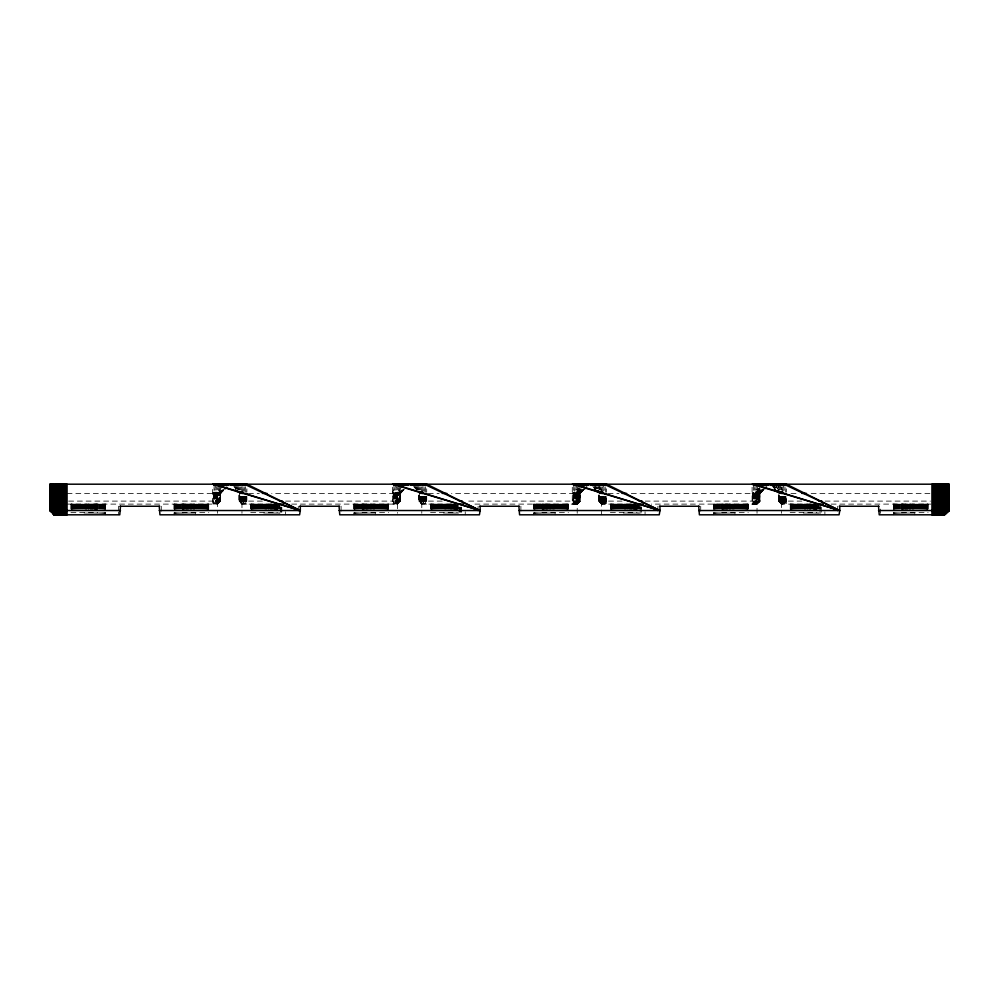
<?xml version="1.0" encoding="UTF-8"?>
<svg xmlns="http://www.w3.org/2000/svg" width="999" height="999" viewBox="0 0 999 999"><rect width="100%" height="100%" fill="white"/><g stroke="black" fill="none" stroke-linecap="round" stroke-linejoin="round"><path stroke-width="0.75" stroke-dasharray="5 3.75" d="M578.733 487.649L577.097 491.096L577.21 503.109L573.438 503.109L574.15 502.609L573.476 504.108L574.05 492.245L575.399 485.339M760.339 486.501L756.817 493.394L757.03 503.109L753.758 504.108L754.769 501.111L754.732 492.245L754.033 493.394L754.257 501.61M215.659 503.608L217.357 501.61L217.682 492.245L216.721 493.394L216.771 501.61L215.172 504.108L216.721 501.111M395.479 503.608L397.177 501.61L397.502 492.245L396.541 493.394L396.591 501.61L394.992 504.108L396.541 501.111M759.09 501.111L759.09 493.394L762.137 489.947L758.466 493.394L758.466 501.111L755.756 504.108L755.669 502.609L754.632 504.108L756.817 501.111M243.506 496.478L243.506 501.111L244.792 504.108L242.819 501.111L242.819 496.478M423.326 496.478L423.326 501.111L424.612 504.108L422.639 501.111L422.639 496.478M603.146 496.478L603.146 501.111L604.432 504.108L602.459 501.111L602.459 496.478M782.966 496.478L782.966 501.111L784.252 504.108L782.279 501.111L782.279 496.478M578.159 501.111L575.936 504.108L578.021 501.61L578.159 493.394L580.232 488.798L576.685 493.394L576.685 501.111M754.769 501.111L755.394 503.109L757.841 501.61L757.979 493.394L759.065 488.798L759.315 489.947L757.13 493.394L757.13 501.111M781.967 502.11L782.704 504.108L780.481 501.111L780.481 496.478M216.146 501.61L216.121 492.245L215.309 493.394L215.484 501.61L214.298 504.108L215.309 501.111M395.966 501.61L395.941 492.245L395.129 493.394L395.304 501.61L394.118 504.108L395.129 501.111M575.674 501.111L574.388 504.108L575.786 501.61L575.761 492.245L574.949 493.394L575.549 502.11M755.494 501.111L754.208 504.108L755.606 501.61L755.581 492.245L754.769 493.394M778.321 489.947L776.223 485.339M214.211 485.339L213.424 501.111M394.031 485.339L393.244 501.111M573.851 485.339L573.064 501.111M753.671 485.339L752.884 501.111M244.343 503.608L242.819 501.111M424.163 503.608L422.639 501.111M603.983 503.608L602.459 501.111M783.803 503.608L782.279 501.111M577.597 501.111L575.586 504.108L577.634 502.11L577.597 493.394L580.319 489.947M757.417 501.111L755.406 504.108L757.417 501.111L757.854 492.245L760.888 489.947L759.265 493.394L758.728 502.11L759.939 501.111L756.555 504.108L759.265 501.111M216.084 503.608L217.969 501.111L218.394 492.245L217.357 493.394M395.904 503.608L397.789 501.111L398.214 492.245L397.177 493.394M784.427 496.478L785.164 504.108L784.09 503.109L781.43 503.109L781.643 496.478M783.691 496.478L784.702 504.108L782.791 502.609L783.054 504.108L781.043 501.111L781.043 496.478M576.997 501.111L575.212 504.108L575.724 503.608M755.119 503.608L757.854 502.11M244.231 496.478L245.242 504.108L244.817 503.608M424.051 496.478L425.062 504.108L424.637 503.608M216.721 493.394L216.92 492.245L216.034 493.394M396.541 493.394L396.74 492.245L395.854 493.394M576.411 501.61L576.56 492.245L579.495 489.947M756.231 501.61L756.181 493.394L758.553 487.649M573.438 501.111L573.014 504.108L573.726 501.61L573.176 492.245L581.318 492.245L583.603 489.947L580.057 493.394L584.265 488.798M754.033 501.111L752.834 504.108L752.996 492.245L761.138 492.245L763.423 489.947L759.877 493.394L759.989 501.111L757.03 504.108L651.298 504.108M215.759 485.339L214.186 493.394L214.186 501.111M213.811 501.111L213.361 504.108L214.573 501.111L214.41 492.245L214.098 501.61M395.579 485.339L394.006 493.394L394.006 501.111M393.631 501.111L393.181 504.108L394.393 501.111L394.23 492.245L393.918 501.61M755.219 485.339L753.646 493.394L753.646 501.111M753.258 503.109L754.557 502.609L753.258 503.109L753.296 504.108L755.132 502.609L757.442 502.609L755.943 503.608M601.223 501.111L603.234 504.108L601.223 501.111L601.223 496.478M779.994 496.478L779.994 501.111L781.78 503.109L781.018 502.609L783.066 503.109L781.006 502.11L781.043 501.111M599.575 488.798L599.325 489.947L597.127 486.501L598.588 488.798M600.174 496.478L600.174 501.111L602.459 502.609L602.584 504.108L599.737 501.111L599.737 496.478M603.146 501.111L603.883 502.11L604.607 501.111L604.607 496.478M782.279 502.609L782.404 504.108L779.557 501.111L779.557 496.478M782.966 501.111L783.703 502.11L784.427 501.111M579.445 501.111L576.735 504.108L579.445 501.111L579.445 493.394L581.743 489.947L579.745 493.394L579.607 501.111M216.483 503.608L218.519 501.111L219.056 492.245L217.969 493.394M396.303 503.608L398.339 501.111L398.876 492.245L397.789 493.394M604.607 501.111L605.344 504.108L604.27 503.109L601.61 503.109L601.823 496.478M600.861 491.096L601.173 489.947M244.967 496.478L245.704 504.108L245.317 503.608M424.787 496.478L425.524 504.108L425.137 503.608M217.282 485.339L214.947 493.394L214.947 501.111M397.103 485.339L394.767 493.394L394.767 501.111M576.923 485.339L574.587 493.394L574.587 501.111M756.743 485.339L754.407 493.394L754.407 501.111M577.21 513.274L577.21 504.108L579.745 501.111L578.384 502.11L579.083 493.394L581.743 489.947M763.673 488.798L759.427 493.394L759.565 501.111L758.503 502.11L758.903 493.394L760.888 489.947M393.581 489.947L392.47 493.394L393.356 492.245L401.498 492.245L400.387 493.394L400.237 501.111L397.39 504.108L397.39 513.274M603.696 501.61L603.871 496.478M783.691 501.111L783.703 502.11M600.212 489.947L600.636 488.798L599.55 486.501L598.938 487.649L600.212 489.947L598.301 486.501L600.087 487.649L601.71 491.096M218.756 485.339L215.672 493.394L215.672 501.111M216.833 503.608L219.006 501.111L219.006 493.394L221.441 489.947M398.576 485.339L395.492 493.394L395.492 501.111M396.653 503.608L398.826 501.111L398.826 493.394L401.261 489.947M578.396 485.339L575.312 493.394L575.312 501.111M758.216 485.339L755.132 493.394L755.132 501.111M757.03 513.274L757.03 504.108L760.027 501.111L760.014 493.394L762.986 489.947L759.565 493.394L763.149 488.798M578.646 501.111L576.361 502.609L576.236 504.108L578.646 501.111L578.646 493.394L582.317 489.947L579.857 493.394L579.857 501.111M756.181 502.609L756.056 504.108L758.466 501.111M220.18 485.339L216.383 493.394L216.383 501.111M400 485.339L396.203 493.394L396.203 501.111M756.018 491.096L755.843 501.111M217.158 503.608L219.443 501.111L219.443 493.394L220.192 492.245L219.006 493.394M397.252 503.608L399.263 501.111L399.263 493.394L400.012 492.245L398.826 493.394M573.438 493.394L574.05 492.245L573.826 501.111M753.258 493.394L753.87 492.245L754.033 493.394M777.484 485.339L780.032 489.947L778.758 487.649L779.37 486.501L780.993 489.947M584.752 488.798L580.207 493.394L580.119 501.111L577.06 504.108L580.207 501.111L580.207 493.394L583.441 489.947L579.445 493.394M757.779 503.109L759.789 501.111L756.98 504.108L759.565 501.111M757.779 491.096L760.052 488.798L756.505 493.394L756.505 501.111M220.879 486.501L217.045 493.394L217.045 501.111M400.699 486.501L396.865 493.394L396.865 501.111M577.959 491.096L580.519 486.501M245.442 501.61L245.729 496.478M425.262 501.61L425.549 496.478M605.382 496.478L605.382 503.109L603.871 501.111M785.202 496.478L785.202 503.109L783.903 502.609L785.102 502.609M217.432 503.608L219.805 501.111L219.805 493.394L220.642 492.245L219.443 493.394M392.47 487.262L392.47 504.108L397.864 503.608L397.34 504.108L400.149 501.111L397.103 504.108L399.625 501.111L399.625 493.394L400.462 492.245L399.263 493.394M574.213 493.394L574.912 492.245L574.949 493.394M214.573 493.394L215.272 492.245L215.309 493.394M394.393 493.394L395.092 492.245L395.129 493.394M759.203 501.61L757.03 504.108M222.053 486.501L217.67 493.394L217.67 501.111M401.873 486.501L397.49 493.394L397.49 501.111M631.318 493.394L760.014 493.394L761.55 491.096L758.903 493.394M220.692 489.947L218.244 493.394L218.244 501.111M400.512 489.947L398.064 493.394L398.064 501.111M581.143 488.798L577.884 493.394L577.884 501.111M212.65 493.394L213.536 492.245L221.666 492.245L220.567 493.394L220.554 501.111L217.52 504.108L220.105 501.111L219.505 501.61M604.457 503.608L605.282 502.609L604.083 502.609L604.882 504.108L600.661 501.111L600.661 496.478M577.297 503.608L579.969 501.111L577.21 504.108L471.478 504.108M757.117 503.608L760.027 501.111L645.254 501.111M217.657 503.608L220.479 501.111L219.743 501.61M582.067 491.096L580.194 493.394L451.498 493.394M761.126 491.096L761.887 491.096L759.939 493.394L763.261 489.947M572.29 493.394L573.176 492.245L572.677 501.111M575.674 493.394L576.56 492.245L576.023 501.111M752.11 493.394L752.996 492.245L752.497 501.111M755.494 493.394L756.38 492.245M784.09 503.109L785.002 502.11M219.917 501.61L220.329 501.111L212.65 501.111M577.959 503.109L578.583 502.609L577.06 504.108L580.207 501.111L465.434 501.111M758.691 501.111L758.691 493.394L761.563 489.947L758.229 493.394L758.229 501.111M222.103 489.947L219.231 493.394L219.231 501.111M401.923 489.947L399.051 493.394L399.051 501.111M576.361 493.394L578.771 491.096M576.123 503.608L577.622 502.609L575.849 502.609L573.938 504.108L574.55 503.109L574.812 504.108L575.299 503.608M756.181 493.394L760.139 489.947L757.704 493.394L757.704 501.111M222.677 489.947L219.63 493.394L219.63 501.111M402.497 489.947L399.45 493.394L399.45 501.111M582.317 489.947L579.27 493.394L579.27 501.111M756.817 493.394L757.854 492.245M576.997 493.394L578.034 492.245L577.31 493.394L577.31 501.111M223.764 489.285L219.967 493.394L219.967 501.111M403.584 489.285L399.787 493.394L399.787 501.111M579.607 493.394L583.853 488.798M577.597 493.394L578.696 492.245M757.417 493.394L758.516 492.245M223.214 490.272L220.23 493.394L220.23 501.111M400.05 493.394L403.971 489.285M760.788 492.245L759.677 493.394L759.677 501.111M67.07 493.394L220.554 493.394L221.666 492.245L220.479 493.394L220.529 501.111L217.57 504.108L217.57 513.274M291.658 504.108L397.39 504.108L400.387 501.111L400.387 493.394L401.498 492.245L400.299 493.394L400.05 501.111M579.557 501.61L578.908 502.11L580.119 501.111M759.377 501.61L758.204 502.11L758.953 501.61M223.476 490.272L219.805 493.394M404.258 489.285L399.625 493.394M220.529 493.394L223.639 490.272L220.567 493.394L223.114 490.809M761.138 492.245L759.989 493.394L764.572 488.798M218.519 493.394L219.655 492.245L218.769 493.394L218.769 501.111M398.339 493.394L399.475 492.245L398.589 493.394L398.589 501.111M400.349 493.394L404.433 489.285L400.387 493.394L271.678 493.394M578.159 493.394L579.295 492.245M757.979 493.394L759.115 492.245M581.318 492.245L580.169 493.394L583.279 490.334M577.21 504.108L580.207 501.111M760.027 493.394L763.099 490.334M578.646 493.394L581.306 491.096M574.949 501.111L574.363 503.608M758.466 493.394L759.652 492.245M579.083 493.394L582.454 491.096L579.969 493.394M759.265 493.394L761.887 491.096M579.745 493.394L582.317 491.096M576.361 501.111L574.937 502.11L574.213 501.111M756.181 501.111L754.757 502.11M577.472 503.608L578.433 502.609M757.979 501.111L756.992 502.11M218.381 501.61L219.006 501.111M398.201 501.61L398.826 501.111M578.458 501.61L579.083 501.111M758.278 501.61L758.903 501.111M576.635 489.947L578.184 488.798M756.455 489.947L758.004 488.798M579.507 491.096L581.068 489.947L578.409 493.394L578.409 501.111M578.683 502.11L579.383 501.61M246.89 501.111L238.973 501.111L238.973 493.394M426.71 501.111L418.793 501.111L418.793 493.394M606.53 501.111L598.613 501.111L598.613 493.394M786.35 501.111L778.433 501.111L778.433 493.394M573.538 502.609L574.288 502.11M754.944 501.61L753.358 502.609L754.183 503.608M576.473 503.109L577.247 502.609M575.574 503.109L576.361 502.609M755.868 503.109L756.68 503.109M576.86 503.109L577.534 501.61M773.276 487.649L775.786 487.649L774.025 486.501L775.948 488.798M580.781 491.096L578.871 493.394L578.871 501.111M248.439 493.394L259.29 493.394M428.259 493.394L439.11 493.394M608.079 493.394L618.93 493.394M790.996 493.394L798.75 493.394M811.138 493.394L930.381 493.394M68.619 501.111L220.554 501.111M262.387 501.111L238.986 501.111L241.97 504.108L241.97 513.274M285.614 501.111L400.374 501.111L392.47 501.111M442.207 501.111L418.806 501.111L421.79 504.108L421.79 513.274M631.193 504.108L601.61 504.108L598.613 501.111L622.027 501.111M811.013 504.108L781.43 504.108L778.433 501.111L801.847 501.111M825.074 501.111L930.381 501.111M579.67 501.61L572.29 501.111M759.49 501.61L752.11 501.111M576.673 502.11L577.634 502.11M598.763 494.942L598.701 501.111L600.436 502.11L599.075 501.111L598.963 494.942M754.108 502.11L755.369 502.11M778.521 494.942L778.671 501.111L781.43 504.108L781.43 513.274M778.433 501.111L781.717 504.108L779.195 501.111L779.195 494.942M598.613 501.111L602.085 504.108L599.375 501.111L599.375 494.942M779.557 501.111L779.957 502.11L778.671 501.111L781.905 504.108L779.195 501.111M577.684 503.608L572.29 504.108L572.29 487.262M599.15 501.61L601.136 503.608L606.53 504.108L606.53 496.478M757.504 503.608L752.11 504.108L752.11 487.262M778.97 501.61L780.956 503.608L786.35 504.108L786.35 496.478M67.07 504.108L217.57 504.108L218.044 503.608L212.65 504.108L212.65 487.262M271.553 504.108L241.97 504.108L239.061 501.111L239.211 494.942M451.373 504.108L421.79 504.108L418.881 501.111L419.031 494.942M831.118 504.108L930.968 504.108M70.929 512.662L97.465 512.662M182.255 512.662L208.791 512.662M250.749 512.662L277.285 512.662M362.075 512.662L388.611 512.662M430.569 512.662L457.105 512.662M541.895 512.662L568.431 512.662M610.389 512.662L636.925 512.662M721.715 512.662L748.251 512.662M790.209 512.662L816.745 512.662M901.535 512.662L928.071 512.662M601.286 501.61L602.147 502.11M781.468 502.11L780.481 501.111M781.006 502.11L779.994 501.111M600.786 502.11L603.521 503.608M781.817 502.609L782.592 503.109M602.459 502.609L603.508 502.609L601.198 502.609L602.697 503.608M781.393 502.609L783.341 503.608M774.375 488.798L773.276 486.501L774.987 487.649L774.899 486.501L776.673 488.798M599.075 501.111L601.898 504.108L598.851 501.111M592.844 486.501L595.491 488.798L593.456 486.501M600.636 488.798L602.622 491.096M780.881 503.109L778.671 501.111M601.061 503.109L599.437 501.61M779.083 501.61L780.681 503.109M599.263 501.61L599.912 502.11L599.375 501.111M420.354 496.478L420.354 501.111L423.064 504.108L420.841 501.111L420.841 496.478M419.917 496.478L419.917 501.111L422.527 503.608M240.534 496.478L240.534 501.111L243.244 504.108L241.021 501.111L241.021 496.478M240.097 496.478L240.097 501.111L242.707 503.608M419.555 494.942L419.555 501.111L422.202 503.608M239.735 494.942L239.735 501.111L242.382 503.608M421.391 496.478L421.391 501.111L423.701 503.608M241.571 496.478L241.571 501.111L243.881 503.608M419.255 494.942L419.255 501.111L421.928 503.608M239.31 494.942L239.435 501.111L242.108 503.608M422.003 496.478L422.589 501.61M242.183 496.478L242.769 501.61M599.65 502.11L601.61 504.108L601.61 514.81M419.031 501.111L421.94 504.108L418.881 501.111L419.443 501.61M239.211 501.111L242.12 504.108L239.061 501.111L239.623 501.61M780.057 502.609L781.58 504.108L779.57 502.11M780.544 503.109L781.48 504.108L781.043 503.608M600.724 503.109L601.66 504.108L601.223 503.608M771.603 485.339L773.726 487.649M599.687 501.61L600.137 502.11L599.737 501.111M773.276 486.501L775.311 488.798M413.636 486.501L416.683 489.947M233.816 486.501L235.851 488.798M425.549 501.111L425.661 503.608M245.729 501.111L245.841 503.608M785.202 501.111L785.301 503.608M605.382 501.111L605.481 503.608M414.385 486.501L417.257 489.947M234.565 486.501L236.488 488.798M594.205 486.501L596.128 488.798L595.966 487.649L593.456 487.649L594.255 488.798M753.97 502.609L754.657 503.608M601.96 503.109L600.661 501.111M595.079 486.501L596.853 488.798M415.259 486.501L417.919 489.947M235.439 486.501L238.099 489.947M421.703 503.608L426.71 504.108L426.71 496.478M241.883 503.608L246.89 504.108L246.89 496.478M775.062 485.339L777.497 488.798M595.242 485.339L597.677 488.798M416.233 486.501L418.668 489.947M236.413 486.501L238.848 489.947M778.408 488.798L779.145 489.947M417.307 486.501L419.505 489.947M237.487 486.501L239.685 489.947M593.906 487.649L594.555 488.798M778.121 486.501L778.758 487.649M418.481 486.501L420.392 489.947M238.661 486.501L240.572 489.947M419.83 486.725L421.79 490.871M240.01 486.725L241.97 490.871M774.3 487.649L774.787 488.798M594.48 487.649L594.967 488.798M780.768 486.725L782.354 490.871M421.128 486.725L422.714 490.871M241.308 486.725L242.894 490.871M780.681 486.501L782.005 489.947M600.861 486.501L602.185 489.947M782.117 486.725L783.316 490.871M602.297 486.725L603.496 490.871M422.477 486.725L423.676 490.871M242.657 486.725L243.856 490.871M393.631 493.394L393.356 492.245L392.857 501.111M213.811 493.394L213.536 492.245L213.037 501.111M783.241 485.339L784.59 492.245M603.421 485.339L604.77 492.245M423.863 486.725L424.95 492.245M244.043 486.725L245.13 492.245M784.927 486.725L785.464 492.245M605.107 486.725L605.644 492.245M425.287 486.725L425.824 492.245M245.467 486.725L246.004 492.245M928.071 504.108L928.034 511.238M927.871 504.108L927.871 511.238M927.734 504.108L927.572 511.238M927.384 504.108L927.384 511.238M927.159 504.108L927.159 511.238M926.897 504.108L926.897 511.238M926.61 504.108L926.61 511.238M926.298 504.108L926.298 511.238M925.948 504.108L925.948 511.238M925.574 504.108L925.574 511.238M925.174 504.108L925.174 511.238M924.749 504.108L924.749 511.238M924.3 504.108L924.3 511.238M923.825 504.108L923.825 511.238M923.326 504.108L923.326 511.238M922.814 504.108L922.814 511.238M922.277 504.108L922.277 511.238M921.715 504.108L921.715 511.238M921.153 504.108L921.153 511.238M920.554 504.108L920.554 511.238M919.954 504.108L919.954 511.238M919.342 504.108L919.342 511.238M918.718 504.108L918.718 511.238M918.069 504.108L918.069 511.238M917.432 504.108L917.432 511.238M916.782 504.108L916.782 511.238M916.12 504.108L916.12 511.238M915.459 504.108L915.459 511.238M914.797 504.108L914.797 514.81M914.135 504.108L914.135 511.238M913.748 504.108L913.748 513.274M913.473 504.108L913.473 511.238M912.824 504.108L912.824 511.238M912.699 504.108L912.699 513.274M912.174 504.108L912.174 511.238M911.525 504.108L911.65 513.274M910.888 504.108L910.888 511.238M910.626 504.108L910.626 513.274M910.264 504.108L910.264 511.238M909.639 504.108L909.639 511.238M909.602 504.108L909.602 513.274M909.04 504.108L909.04 511.238M908.453 504.108L908.591 513.274M907.879 504.108L907.879 511.238M907.591 504.108L907.591 513.274M907.329 504.108L907.329 511.238M906.78 504.108L906.78 511.238M906.605 504.108L906.605 513.274M906.268 504.108L906.268 511.238M905.768 504.108L905.768 511.238M905.643 504.108L905.643 513.274M905.294 504.108L905.294 511.238M904.844 504.108L904.707 513.274M904.42 504.108L904.42 511.238M904.02 504.108L904.02 511.238M903.645 504.108L903.795 513.274M903.308 504.108L903.308 511.238M902.984 504.108L902.984 511.238M902.909 504.108L902.909 513.274M902.696 504.108L902.696 511.238M902.447 504.108L902.447 511.238M902.209 504.108L902.209 511.238M902.022 504.108L902.047 513.274M901.86 504.108L901.86 511.238M901.722 504.108L901.56 511.238M901.223 504.108L901.223 513.274M900.424 504.108L900.424 513.274M899.662 504.108L899.662 513.274M898.938 504.108L898.938 513.274M898.251 504.108L898.251 513.274M897.601 504.108L897.601 513.274M897.002 504.108L897.002 513.274M896.44 504.108L896.44 513.274M895.916 504.108L895.916 513.274M895.441 504.108L895.441 513.274M895.017 504.108L895.017 513.274M894.642 504.108L894.642 513.274M894.317 504.108L894.317 513.274M894.03 504.108L894.03 513.274M893.805 504.108L893.618 513.274M893.493 504.108L893.493 513.274M893.393 504.108L893.393 514.81M880.544 509.103L880.544 513.374M837.736 506.243L837.736 513.374M824.887 511.75L824.887 514.81M821.278 507.155L821.278 513.274M820.679 504.108L820.679 513.274M820.029 507.155L820.029 513.274M819.342 504.108L819.342 513.274M818.618 504.108L818.618 513.274M817.856 504.108L817.856 513.274M817.057 504.108L817.057 513.274M816.645 505.531L816.745 511.238M816.42 505.531L816.558 511.238M816.233 504.108L816.233 513.274M816.071 505.531L816.071 511.238M815.833 505.531L815.833 511.238M815.584 505.531L815.584 511.238M815.371 504.108L815.371 513.274M815.296 504.108L815.296 511.238M814.972 504.108L814.972 511.238M814.635 504.108L814.635 511.238M814.485 504.108L814.485 513.274M814.26 504.108L814.26 511.238M813.86 504.108L813.86 511.238M813.573 504.108L813.573 513.274M813.436 504.108L813.436 511.238M812.986 504.108L812.986 511.238M812.512 504.108L812.637 513.274M812.012 504.108L812.012 508.379M811.675 504.108L811.675 513.274M811.5 504.108L811.5 508.379M810.951 504.108L810.951 511.238M810.689 504.108L810.689 513.274M810.401 504.108L810.401 511.238M809.827 504.108L809.827 511.238M809.689 504.108L809.689 513.274M809.24 504.108L809.24 511.238M808.641 504.108L808.678 513.274M808.016 504.108L808.016 511.238M807.654 504.108L807.654 513.274M807.392 504.108L807.392 511.238M806.755 504.108L806.63 513.274M806.106 504.108L806.106 511.238M805.581 504.108L805.581 513.274M805.456 504.108L805.456 511.238M804.807 504.108L804.807 511.238M804.532 504.108L804.532 513.274M804.145 504.108L804.145 511.238M803.483 504.108L803.483 513.274M802.821 504.108L802.821 511.238M802.16 504.108L802.16 511.238M801.498 504.108L801.498 511.238M800.848 504.108L800.848 511.238M800.211 504.108L800.211 511.238M799.562 504.108L799.562 511.238M798.938 504.108L798.938 511.238M798.326 504.108L798.326 511.238M797.726 504.108L797.726 511.238M797.127 504.108L797.127 511.238M796.565 504.108L796.565 511.238M796.003 504.108L796.003 511.238M795.466 504.108L795.466 511.238M794.954 504.108L794.954 511.238M794.455 504.108L794.455 511.238M793.98 504.108L793.98 511.238M793.531 504.108L793.531 511.238M793.106 504.108L793.106 511.238M792.707 504.108L792.707 511.238M792.332 504.108L792.332 511.238M791.982 504.108L791.982 511.238M791.67 504.108L791.67 511.238M791.383 504.108L791.383 511.238M791.121 504.108L791.121 511.238M790.896 504.108L790.896 511.238M790.709 504.108L790.709 511.238M790.409 504.108L790.546 511.238M790.246 504.108L790.209 511.238M786.35 488.798L786.35 491.87M785.963 496.478L785.963 501.111M785.576 496.478L785.576 501.111M784.814 496.478L784.814 501.111M784.053 496.478L784.053 501.111M783.328 496.478L783.328 501.111M782.617 496.478L782.617 501.111M781.955 496.478L781.955 501.111M781.33 496.478L781.33 501.111M780.756 496.478L780.756 501.111M780.231 496.478L780.231 501.111M779.769 496.478L779.769 501.111M779.37 496.478L779.37 501.111M779.033 494.942L779.033 501.111M778.783 494.942L778.783 501.111M748.251 504.108L748.151 511.238M748.051 504.108L748.051 511.238M747.914 504.108L747.751 511.238M747.564 504.108L747.564 511.238M747.339 504.108L747.339 511.238M747.077 504.108L747.077 511.238M746.79 504.108L746.79 511.238M746.478 504.108L746.478 511.238M746.128 504.108L746.128 511.238M745.754 504.108L745.754 511.238M745.354 504.108L745.354 511.238M744.929 504.108L744.929 511.238M744.48 504.108L744.48 511.238M744.005 504.108L744.005 511.238M743.506 504.108L743.506 511.238M742.994 504.108L742.994 511.238M742.457 504.108L742.457 511.238M741.895 504.108L741.895 511.238M741.333 504.108L741.333 511.238M740.734 504.108L740.734 511.238M740.134 504.108L740.134 511.238M739.522 504.108L739.522 511.238M738.898 504.108L738.898 511.238M738.249 504.108L738.249 511.238M737.612 504.108L737.612 511.238M736.962 504.108L736.962 511.238M736.3 504.108L736.3 511.238M735.639 504.108L735.639 511.238M734.977 504.108L734.977 514.81M734.315 504.108L734.315 511.238M733.928 504.108L733.928 513.274M733.653 504.108L733.653 511.238M733.004 504.108L733.004 511.238M732.879 504.108L732.879 513.274M732.354 504.108L732.354 511.238M731.705 504.108L731.83 513.274M731.068 504.108L731.068 511.238M730.806 504.108L730.806 513.274M730.444 504.108L730.444 511.238M729.819 504.108L729.819 511.238M729.782 504.108L729.782 513.274M729.22 504.108L729.22 511.238M728.771 504.108L728.771 513.274M728.059 504.108L728.059 511.238M727.771 504.108L727.771 513.274M727.509 504.108L727.509 511.238M726.96 504.108L726.96 511.238M726.785 504.108L726.785 513.274M726.448 504.108L726.448 511.238M725.948 504.108L725.948 511.238M725.823 504.108L725.823 513.274M725.474 504.108L725.474 511.238M725.024 504.108L724.887 513.274M724.6 504.108L724.6 511.238M724.2 504.108L724.2 511.238M723.975 504.108L723.975 513.274M723.488 504.108L723.488 511.238M723.164 504.108L723.164 511.238M723.089 504.108L723.089 513.274M722.876 504.108L722.876 511.238M722.627 504.108L722.627 511.238M722.389 504.108L722.389 511.238M722.227 504.108L722.227 513.274M722.04 504.108L722.04 511.238M721.902 504.108L721.902 511.238M721.403 504.108L721.403 513.274M720.604 504.108L720.604 513.274M719.842 504.108L719.842 513.274M719.118 504.108L719.118 513.274M718.431 504.108L718.431 513.274M717.781 504.108L717.781 513.274M717.182 504.108L717.182 513.274M716.62 504.108L716.62 513.274M716.096 504.108L716.096 513.274M715.621 504.108L715.621 513.274M715.197 504.108L715.197 513.274M714.822 504.108L714.822 513.274M714.497 504.108L714.497 513.274M714.21 504.108L714.21 513.274M713.985 504.108L713.798 513.274M713.673 504.108L713.673 513.274M713.573 504.108L713.573 514.81M700.724 506.243L700.724 513.374M657.916 506.243L657.916 513.374M645.067 511.75L645.067 514.81M641.458 507.155L641.458 513.274M640.859 504.108L640.859 513.274M640.209 507.155L640.209 513.274M639.522 504.108L639.522 513.274M638.798 504.108L638.798 513.274M638.036 504.108L638.036 513.274M637.237 504.108L637.237 513.274M636.9 505.531L636.925 511.238M636.738 505.531L636.6 511.238M636.413 504.108L636.413 513.274M636.251 505.531L636.251 511.238M636.013 505.531L636.013 511.238M635.764 505.531L635.764 511.238M635.551 504.108L635.551 513.274M635.476 504.108L635.476 511.238M635.152 504.108L635.152 511.238M634.815 504.108L634.815 511.238M634.665 504.108L634.665 513.274M634.44 504.108L634.44 511.238M634.04 504.108L634.04 511.238M633.753 504.108L633.753 513.274M633.616 504.108L633.616 511.238M633.166 504.108L633.166 511.238M632.692 504.108L632.817 513.274M632.192 504.108L632.192 511.238M631.855 504.108L631.855 513.274M631.68 504.108L631.68 511.238M631.131 504.108L631.131 511.238M630.869 504.108L630.869 513.274M630.581 504.108L630.581 511.238M630.007 504.108L630.007 511.238M629.87 504.108L629.87 513.274M629.42 504.108L629.42 511.238M628.821 504.108L628.858 513.274M628.196 504.108L628.196 511.238M627.834 504.108L627.834 513.274M627.572 504.108L627.572 511.238M626.81 504.108L626.81 513.274M626.286 504.108L626.286 511.238M625.761 504.108L625.761 513.274M625.636 504.108L625.636 511.238M624.987 504.108L624.987 511.238M624.712 504.108L624.712 513.274M624.325 504.108L624.325 511.238M623.663 504.108L623.663 513.274M623.001 504.108L623.001 511.238M622.34 504.108L622.34 511.238M621.678 504.108L621.678 511.238M621.028 504.108L621.028 511.238M620.391 504.108L620.391 511.238M619.742 504.108L619.742 511.238M619.118 504.108L619.118 511.238M618.506 504.108L618.506 511.238M617.906 504.108L617.906 511.238M617.307 504.108L617.307 511.238M616.745 504.108L616.745 511.238M616.183 504.108L616.183 511.238M615.646 504.108L615.646 511.238M615.134 504.108L615.134 511.238M614.635 504.108L614.635 511.238M614.16 504.108L614.16 511.238M613.711 504.108L613.711 511.238M613.286 504.108L613.286 511.238M612.887 504.108L612.887 511.238M612.512 504.108L612.512 511.238M612.162 504.108L612.162 511.238M611.85 504.108L611.85 511.238M611.563 504.108L611.563 511.238M611.301 504.108L611.301 511.238M611.076 504.108L611.076 511.238M610.889 504.108L610.889 511.238M610.726 504.108L610.589 511.238M610.489 504.108L610.426 511.238M606.53 488.798L606.53 491.87M606.143 496.478L606.143 501.111M605.756 496.478L605.756 501.111M604.994 496.478L604.994 501.111M604.233 496.478L604.233 501.111M603.508 496.478L603.508 501.111M602.797 496.478L602.797 501.111M602.135 496.478L602.135 501.111M601.51 496.478L601.51 501.111M600.936 496.478L600.936 501.111M600.411 496.478L600.411 501.111M599.949 496.478L599.949 501.111M599.55 496.478L599.55 501.111M599.213 494.942L599.213 501.111M568.331 504.108L568.431 511.238M568.231 504.108L568.231 511.238M568.094 504.108L567.932 511.238M567.744 504.108L567.744 511.238M567.519 504.108L567.519 511.238M567.257 504.108L567.257 511.238M566.97 504.108L566.97 511.238M566.658 504.108L566.658 511.238M566.308 504.108L566.308 511.238M565.933 504.108L565.933 511.238M565.534 504.108L565.534 511.238M565.109 504.108L565.109 511.238M564.66 504.108L564.66 511.238M564.185 504.108L564.185 511.238M563.686 504.108L563.686 511.238M563.174 504.108L563.174 511.238M562.637 504.108L562.637 511.238M562.075 504.108L562.075 511.238M561.513 504.108L561.513 511.238M560.914 504.108L560.914 511.238M560.314 504.108L560.314 511.238M559.702 504.108L559.702 511.238M559.078 504.108L559.078 511.238M558.429 504.108L558.429 511.238M557.792 504.108L557.792 511.238M557.142 504.108L557.142 511.238M556.48 504.108L556.48 511.238M555.819 504.108L555.819 511.238M555.157 504.108L555.157 514.81M554.495 504.108L554.495 511.238M554.108 504.108L554.108 513.274M553.833 504.108L553.833 511.238M553.184 504.108L553.184 511.238M553.059 504.108L553.059 513.274M552.534 504.108L552.534 511.238M552.01 504.108L552.01 513.274M551.248 504.108L551.248 511.238M550.986 504.108L550.986 513.274M550.624 504.108L550.624 511.238M549.999 504.108L549.999 511.238M549.962 504.108L549.962 513.274M549.4 504.108L549.4 511.238M548.813 504.108L548.951 513.274M548.239 504.108L548.239 511.238M547.952 504.108L547.952 513.274M547.689 504.108L547.689 511.238M547.14 504.108L547.14 511.238M546.965 504.108L546.965 513.274M546.628 504.108L546.628 511.238M546.128 504.108L546.128 511.238M546.003 504.108L546.003 513.274M545.654 504.108L545.654 511.238M545.067 504.108L545.067 513.274M544.78 504.108L544.78 511.238M544.38 504.108L544.38 511.238M544.005 504.108L544.155 513.274M543.668 504.108L543.668 511.238M543.344 504.108L543.344 511.238M543.269 504.108L543.269 513.274M543.056 504.108L543.056 511.238M542.807 504.108L542.807 511.238M542.569 504.108L542.569 511.238M542.407 504.108L542.407 513.274M542.22 504.108L542.22 511.238M541.92 504.108L542.082 511.238M541.583 504.108L541.583 513.274M540.784 504.108L540.784 513.274M540.022 504.108L540.022 513.274M539.298 504.108L539.298 513.274M538.611 504.108L538.611 513.274M537.962 504.108L537.962 513.274M537.362 504.108L537.362 513.274M536.8 504.108L536.8 513.274M536.276 504.108L536.276 513.274M535.801 504.108L535.801 513.274M535.377 504.108L535.377 513.274M535.002 504.108L535.002 513.274M534.677 504.108L534.677 513.274M534.39 504.108L534.39 513.274M533.978 504.108L534.165 513.274M533.853 504.108L533.778 513.274M533.753 504.108L533.753 514.81M520.904 506.243L520.904 513.374M478.096 506.243L478.096 513.374M465.247 511.75L465.247 514.81M461.638 507.155L461.638 513.274M461.038 507.155L461.038 513.274M460.389 507.155L460.389 513.274M459.702 507.155L459.702 513.274M458.978 507.155L458.978 513.274M458.216 504.108L458.216 513.274M457.417 504.108L457.417 513.274M457.105 505.531L457.105 511.238M456.918 505.531L456.78 511.238M456.593 504.108L456.593 513.274M456.418 505.531L456.418 511.238M456.193 505.531L456.193 511.238M455.944 505.531L455.944 511.238M455.731 504.108L455.731 513.274M455.656 504.108L455.656 511.238M455.332 504.108L455.332 511.238M454.995 504.108L454.995 511.238M454.845 504.108L454.845 513.274M454.62 504.108L454.62 511.238M454.22 504.108L454.22 511.238M453.933 504.108L453.933 513.274M453.796 504.108L453.796 511.238M453.346 504.108L453.346 511.238M452.872 504.108L452.997 513.274M452.372 504.108L452.372 511.238M452.035 504.108L452.035 513.274M451.86 504.108L451.86 511.238M451.323 504.108L451.323 511.238M451.048 504.108L451.048 513.274M450.761 504.108L450.761 511.238M450.187 504.108L450.187 511.238M450.049 504.108L450.049 513.274M449.6 504.108L449.6 511.238M449.001 504.108L449.038 513.274M448.376 504.108L448.376 511.238M448.014 504.108L448.014 513.274M447.752 504.108L447.752 511.238M447.115 504.108L446.978 513.274M446.466 504.108L446.466 511.238M445.941 504.108L445.941 513.274M445.816 504.108L445.816 511.238M445.167 504.108L445.167 511.238M444.892 504.108L444.892 513.274M444.505 504.108L444.505 511.238M443.843 504.108L443.843 513.274M443.181 504.108L443.181 511.238M442.52 504.108L442.52 511.238M441.858 504.108L441.858 511.238M441.208 504.108L441.208 511.238M440.571 504.108L440.571 511.238M439.935 504.108L439.935 511.238M439.298 504.108L439.298 511.238M438.686 504.108L438.686 511.238M438.086 504.108L438.086 511.238M437.5 504.108L437.5 511.238M436.925 504.108L436.925 511.238M436.363 504.108L436.363 511.238M435.826 504.108L435.826 511.238M435.314 504.108L435.314 511.238M434.815 504.108L434.815 511.238M434.34 504.108L434.34 511.238M433.891 504.108L433.891 511.238M433.466 504.108L433.466 511.238M433.067 504.108L433.067 511.238M432.692 504.108L432.692 511.238M432.342 504.108L432.342 511.238M432.03 504.108L432.03 511.238M431.743 504.108L431.743 511.238M431.481 504.108L431.481 511.238M431.256 504.108L431.256 511.238M431.068 504.108L431.068 511.238M430.769 504.108L430.906 511.238M430.669 504.108L430.669 511.238M426.71 488.798L426.71 491.87M426.323 496.478L426.323 501.111M425.936 496.478L425.936 501.111M425.174 496.478L425.174 501.111M424.413 496.478L424.413 501.111M423.688 496.478L423.688 501.111M422.977 496.478L422.977 501.111M422.315 496.478L422.315 501.111M421.69 496.478L421.69 501.111M421.116 496.478L421.116 501.111M420.591 496.478L420.591 501.111M420.129 496.478L420.129 501.111M419.73 496.478L419.73 501.111M419.393 494.942L419.393 501.111M388.511 504.108L388.611 511.238M388.411 504.108L388.411 511.238M388.112 504.108L388.274 511.238M387.924 504.108L387.924 511.238M387.699 504.108L387.699 511.238M387.437 504.108L387.437 511.238M387.15 504.108L387.15 511.238M386.838 504.108L386.838 511.238M386.488 504.108L386.488 511.238M386.113 504.108L386.113 511.238M385.714 504.108L385.714 511.238M385.289 504.108L385.289 511.238M384.84 504.108L384.84 511.238M384.365 504.108L384.365 511.238M383.866 504.108L383.866 511.238M383.354 504.108L383.354 511.238M382.817 504.108L382.817 511.238M382.255 504.108L382.255 511.238M381.68 504.108L381.68 511.238M381.094 504.108L381.094 511.238M380.494 504.108L380.494 511.238M379.882 504.108L379.882 511.238M379.245 504.108L379.245 511.238M378.609 504.108L378.609 511.238M377.972 504.108L377.972 511.238M377.322 504.108L377.322 511.238M376.66 504.108L376.66 511.238M375.999 504.108L375.999 511.238M375.337 504.108L375.337 514.81M374.675 504.108L374.675 511.238M374.288 504.108L374.288 513.274M374.013 504.108L374.013 511.238M373.364 504.108L373.364 511.238M373.239 504.108L373.239 513.274M372.714 504.108L372.714 511.238M372.065 504.108L372.202 513.274M371.428 504.108L371.428 511.238M371.166 504.108L371.166 513.274M370.804 504.108L370.804 511.238M370.179 504.108L370.179 511.238M370.142 504.108L370.142 513.274M369.58 504.108L369.58 511.238M368.993 504.108L369.131 513.274M368.419 504.108L368.419 511.238M368.132 504.108L368.132 513.274M367.857 504.108L367.857 511.238M367.32 504.108L367.32 511.238M367.145 504.108L367.145 513.274M366.808 504.108L366.808 511.238M366.308 504.108L366.308 511.238M366.183 504.108L366.183 513.274M365.834 504.108L365.834 511.238M365.247 504.108L365.247 513.274M364.96 504.108L364.96 511.238M364.56 504.108L364.56 511.238M364.335 504.108L364.335 513.274M363.848 504.108L363.848 511.238M363.524 504.108L363.524 511.238M363.449 504.108L363.449 513.274M363.236 504.108L363.236 511.238M362.987 504.108L362.987 511.238M362.762 504.108L362.762 511.238M362.562 504.108L362.587 513.274M362.4 504.108L362.4 511.238M362.1 504.108L362.075 511.238M361.763 504.108L361.763 513.274M360.964 504.108L360.964 513.274M360.202 504.108L360.202 513.274M359.478 504.108L359.478 513.274M358.791 504.108L358.791 513.274M358.142 504.108L358.142 513.274M357.542 504.108L357.542 513.274M356.98 504.108L356.98 513.274M356.456 504.108L356.456 513.274M355.981 504.108L355.981 513.274M355.557 504.108L355.557 513.274M355.182 504.108L355.182 513.274M354.857 504.108L354.857 513.274M354.57 504.108L354.57 513.274M354.345 504.108L354.345 513.274M353.958 504.108L353.958 513.274M353.933 504.108L353.933 514.81M341.084 506.243L341.084 513.374M298.276 506.243L298.276 513.374M285.427 511.75L285.427 514.81M281.818 507.155L281.818 513.274M281.219 507.155L281.219 513.274M280.569 507.155L280.569 513.274M279.882 504.108L279.882 513.274M279.158 504.108L279.158 513.274M278.396 504.108L278.396 513.274M277.597 504.108L277.597 513.274M277.26 505.531L277.285 511.238M277.098 505.531L277.098 511.238M276.773 504.108L276.773 513.274M276.598 505.531L276.598 511.238M276.373 505.531L276.373 511.238M276.124 505.531L276.124 511.238M275.911 504.108L275.911 513.274M275.836 504.108L275.836 511.238M275.512 504.108L275.512 511.238M275.175 504.108L275.175 511.238M275.025 504.108L275.025 513.274M274.8 504.108L274.8 511.238M274.4 504.108L274.4 511.238M274.113 504.108L274.113 513.274M273.976 504.108L273.976 511.238M273.526 504.108L273.526 511.238M273.177 504.108L273.177 513.274M272.552 504.108L272.552 511.238M272.215 504.108L272.215 513.274M272.04 504.108L272.04 511.238M271.503 504.108L271.503 511.238M271.228 504.108L271.228 513.274M270.941 504.108L270.941 511.238M270.367 504.108L270.367 511.238M270.23 504.108L270.23 513.274M269.78 504.108L269.78 511.238M269.181 504.108L269.218 513.274M268.556 504.108L268.556 511.238M268.194 504.108L268.194 513.274M267.932 504.108L267.932 511.238M267.158 504.108L267.158 513.274M266.646 504.108L266.646 511.238M266.121 504.108L266.121 513.274M265.996 504.108L265.996 511.238M265.347 504.108L265.347 511.238M265.072 504.108L265.072 513.274M264.685 504.108L264.685 511.238M264.023 504.108L264.023 513.274M263.361 504.108L263.361 511.238M262.7 504.108L262.7 511.238M262.038 504.108L262.038 511.238M261.388 504.108L261.388 511.238M260.751 504.108L260.751 511.238M260.115 504.108L260.115 511.238M259.478 504.108L259.478 511.238M258.866 504.108L258.866 511.238M258.266 504.108L258.266 511.238M257.68 504.108L257.68 511.238M257.105 504.108L257.105 511.238M256.543 504.108L256.543 511.238M256.006 504.108L256.006 511.238M255.494 504.108L255.494 511.238M254.995 504.108L254.995 511.238M254.52 504.108L254.52 511.238M254.071 504.108L254.071 511.238M253.646 504.108L253.646 511.238M253.247 504.108L253.247 511.238M252.872 504.108L252.872 511.238M252.522 504.108L252.522 511.238M252.21 504.108L252.21 511.238M251.923 504.108L251.923 511.238M251.661 504.108L251.661 511.238M251.436 504.108L251.436 511.238M251.248 504.108L251.248 511.238M251.086 504.108L251.086 511.238M250.749 504.108L250.849 511.238M246.89 488.798L246.89 491.87M246.503 496.478L246.503 501.111M246.116 496.478L246.116 501.111M245.354 496.478L245.354 501.111M244.593 496.478L244.593 501.111M243.868 496.478L243.868 501.111M243.157 496.478L243.157 501.111M242.495 496.478L242.495 501.111M241.87 496.478L241.87 501.111M241.296 496.478L241.296 501.111M240.771 496.478L240.771 501.111M240.309 496.478L240.309 501.111M239.91 496.478L239.91 501.111M239.573 494.942L239.573 501.111M208.691 504.108L208.754 511.238M208.591 504.108L208.591 511.238M208.292 504.108L208.454 511.238M208.104 504.108L208.104 511.238M207.879 504.108L207.879 511.238M207.617 504.108L207.617 511.238M207.33 504.108L207.33 511.238M207.018 504.108L207.018 511.238M206.668 504.108L206.668 511.238M206.293 504.108L206.293 511.238M205.894 504.108L205.894 511.238M205.469 504.108L205.469 511.238M205.02 504.108L205.02 511.238M204.545 504.108L204.545 511.238M204.046 504.108L204.046 511.238M203.534 504.108L203.534 511.238M202.997 504.108L202.997 511.238M202.435 504.108L202.435 511.238M201.86 504.108L201.86 511.238M201.274 504.108L201.274 511.238M200.674 504.108L200.674 511.238M200.062 504.108L200.062 511.238M199.425 504.108L199.425 511.238M198.789 504.108L198.789 511.238M198.152 504.108L198.152 511.238M197.502 504.108L197.502 511.238M196.84 504.108L196.84 511.238M196.179 504.108L196.179 511.238M195.517 504.108L195.517 514.81M194.855 504.108L194.855 511.238M194.468 504.108L194.468 513.274M194.193 504.108L194.193 511.238M193.544 504.108L193.544 511.238M193.419 504.108L193.419 513.274M192.894 504.108L192.894 511.238M192.245 504.108L192.382 513.274M191.608 504.108L191.608 511.238M191.346 504.108L191.346 513.274M190.984 504.108L190.984 511.238M190.359 504.108L190.359 511.238M190.322 504.108L190.322 513.274M189.76 504.108L189.76 511.238M189.173 504.108L189.31 513.274M188.599 504.108L188.599 511.238M188.312 504.108L188.312 513.274M188.037 504.108L188.037 511.238M187.5 504.108L187.5 511.238M187.325 504.108L187.325 513.274M186.988 504.108L186.988 511.238M186.488 504.108L186.488 511.238M186.363 504.108L186.363 513.274M186.014 504.108L186.014 511.238M185.564 504.108L185.427 513.274M185.14 504.108L185.14 511.238M184.74 504.108L184.74 511.238M184.365 504.108L184.515 513.274M184.028 504.108L184.028 511.238M183.704 504.108L183.704 511.238M183.629 504.108L183.629 513.274M183.416 504.108L183.416 511.238M183.167 504.108L183.167 511.238M182.942 504.108L182.942 511.238M182.742 504.108L182.767 513.274M182.58 504.108L182.58 511.238M182.442 504.108L182.255 511.238M181.943 504.108L181.943 513.274M181.144 504.108L181.144 513.274M180.382 504.108L180.382 513.274M179.658 504.108L179.658 513.274M178.971 504.108L178.971 513.274M178.322 504.108L178.322 513.274M177.722 504.108L177.722 513.274M177.16 504.108L177.16 513.274M176.636 504.108L176.636 513.274M176.161 504.108L176.161 513.274M175.737 504.108L175.737 513.274M175.362 504.108L175.362 513.274M175.037 504.108L175.037 513.274M174.75 504.108L174.75 513.274M174.338 504.108L174.525 513.274M174.213 504.108L174.138 513.274M174.113 504.108L174.113 514.81M161.264 506.243L161.264 513.374M118.456 506.243L118.456 510.526M118.456 511.95L118.456 514.81M105.607 504.108L105.607 514.81M105.382 504.108L105.382 513.274M105.195 504.108L105.195 513.274M104.97 504.108L104.97 513.274M104.683 504.108L104.683 513.274M104.358 504.108L104.358 513.274M103.983 504.108L103.983 513.274M103.559 504.108L103.559 513.274M103.084 504.108L103.084 513.274M102.56 504.108L102.56 513.274M101.998 504.108L101.998 513.274M101.399 504.108L101.399 513.274M100.749 504.108L100.749 513.274M100.062 504.108L100.062 513.274M99.338 504.108L99.338 513.274M98.576 504.108L98.576 513.274M97.777 504.108L97.777 513.274M97.44 504.108L97.465 511.238M97.14 504.108L97.278 511.238M96.978 504.108L96.953 513.274M96.778 504.108L96.778 511.238M96.553 504.108L96.553 511.238M96.304 504.108L96.304 511.238M96.091 504.108L96.091 513.274M96.016 504.108L96.016 511.238M95.692 504.108L95.692 511.238M95.355 504.108L95.355 511.238M95.205 504.108L95.205 513.274M94.98 504.108L94.98 511.238M94.58 504.108L94.58 511.238M94.293 504.108L94.293 513.274M94.156 504.108L94.156 511.238M93.706 504.108L93.706 511.238M93.232 504.108L93.357 513.274M92.732 504.108L92.732 511.238M92.395 504.108L92.395 513.274M92.22 504.108L92.22 511.238M91.683 504.108L91.683 511.238M91.409 504.108L91.409 513.274M91.121 504.108L91.121 511.238M90.547 504.108L90.547 511.238M90.41 504.108L90.41 513.274M89.96 504.108L89.96 511.238M89.398 504.108L89.398 513.274M88.736 504.108L88.736 511.238M88.374 504.108L88.374 513.274M88.112 504.108L88.112 511.238M87.338 504.108L87.338 513.274M86.826 504.108L86.826 511.238M86.301 504.108L86.301 513.274M86.176 504.108L86.176 511.238M85.527 504.108L85.527 511.238M85.252 504.108L85.252 513.274M84.865 504.108L84.865 511.238M84.203 504.108L84.203 513.274M83.541 504.108L83.541 511.238M82.88 504.108L82.88 511.238M82.218 504.108L82.218 511.238M81.568 504.108L81.568 511.238M80.931 504.108L80.931 511.238M80.295 504.108L80.295 511.238M79.658 504.108L79.658 511.238M79.046 504.108L79.046 511.238M78.446 504.108L78.446 511.238M77.86 504.108L77.86 511.238M77.285 504.108L77.285 511.238M76.723 504.108L76.723 511.238M76.186 504.108L76.186 511.238M75.674 504.108L75.674 511.238M75.175 504.108L75.175 511.238M74.7 504.108L74.7 511.238M74.251 504.108L74.251 511.238M73.826 504.108L73.826 511.238M73.427 504.108L73.427 511.238M73.052 504.108L73.052 511.238M72.702 504.108L72.702 511.238M72.39 504.108L72.39 511.238M72.103 504.108L72.103 511.238M71.841 504.108L71.841 511.238M71.616 504.108L71.616 511.238M71.428 504.108L71.428 511.238M71.266 504.108L71.129 511.238M70.929 504.108L71.029 511.238M221.541 492.245L220.479 493.394L221.541 492.245M401.361 492.245L400.299 493.394L401.361 492.245"/><path stroke-width="1.5" d="M940.071 514.81L942.794 510.526L942.794 484.19L942.057 485.339L942.132 484.19L942.107 511.6L943.418 510.526L943.418 484.19L943.218 485.339L944.03 484.19L944.03 510.526L941.008 514.81M222.852 484.19L222.777 485.339L223.514 484.19M402.672 484.19L402.597 485.339L403.334 484.19M582.492 484.19L582.417 485.339L583.154 484.19M762.312 484.19L762.237 485.339L762.974 484.19M238.087 484.19L238.024 485.339L237.375 484.19M417.907 484.19L417.844 485.339L417.195 484.19M597.739 484.19L597.664 485.339L597.027 484.19M777.559 484.19L777.484 485.339L776.847 484.19M938.985 512.662L939.572 514.81L941.757 513.736L941.433 512.662L940.246 512.662L939.06 514.81M583.653 487.649L583.741 486.501M213.486 484.19L214.211 485.339L214.323 484.19L300.312 510.526L299.6 514.81L159.94 514.81L159.228 506.243M393.306 484.19L394.031 485.339L394.143 484.19L480.132 510.526L479.42 514.81L339.76 514.81L339.048 506.243M573.126 484.19L573.851 485.339L573.963 484.19L659.952 510.526L659.24 514.81L519.58 514.81L518.868 506.243M752.946 484.19L753.671 485.339L753.783 484.19L839.772 510.526L839.06 514.81L699.4 514.81L698.688 506.243M120.492 506.243L119.78 514.81L54.233 514.81L49.95 510.526L49.95 484.19L949.025 484.19L949.05 510.526L947.901 511.6L933.503 511.6L932.766 510.526L932.766 484.19L933.491 485.339L933.603 484.19L933.178 514.81M59.94 514.81L57.567 510.526L57.567 484.19L58.204 485.339L58.267 484.19L58.154 511.6L56.868 510.526L56.868 484.19L56.943 485.339L56.206 484.19L56.206 510.526L58.929 514.81M942.606 514.81L946.165 510.526L946.165 484.19L945.204 485.339L945.678 484.19L945.678 510.526L943.256 514.81M943.418 510.526L943.281 511.6L944.617 510.526L944.617 484.19L944.267 485.339L945.166 484.19L945.166 510.526L941.857 514.81M224.151 484.19L223.938 485.339L224.75 484.19M403.971 484.19L403.758 485.339L404.57 484.19M583.778 484.19L583.578 485.339L584.39 484.19M763.598 484.19L763.398 485.339L764.21 484.19M239.573 484.19L239.36 485.339L238.823 484.19M419.393 484.19L419.18 485.339L418.643 484.19M599.213 484.19L599 485.339L598.463 484.19M779.033 484.19L778.82 485.339L778.283 484.19M575.624 484.19L575.399 485.339L576.923 485.339L577.26 484.19M755.444 484.19L755.219 485.339L756.743 485.339L757.08 484.19M933.491 485.339L934.44 484.19L935.039 485.339L935.264 484.19L935.264 510.526L934.427 514.81M215.984 484.19L215.759 485.339L217.282 485.339L217.62 484.19M395.804 484.19L395.579 485.339L397.103 485.339L397.44 484.19M61.026 514.81L59.003 510.526L59.003 484.19L59.54 485.339L59.753 484.19L59.503 511.6L58.267 510.526M944.617 510.526L944.342 511.6L945.678 510.526M935.651 514.81L936.9 510.526L936.9 484.19L936.562 485.339L936.088 484.19L935.039 485.339M945.766 512.662L946.615 510.526L946.615 484.19L946.016 485.339L947.027 484.19L947.027 510.526L945.141 512.662L945.766 512.662L942.244 514.81L944.38 512.662L943.506 512.662M225.337 484.19L224.987 485.339L225.886 484.19M405.157 484.19L404.807 485.339L405.706 484.19M584.977 484.19L584.627 485.339L585.526 484.19M600.761 484.19L600.424 485.339L599.987 484.19M764.797 484.19L764.447 485.339L765.346 484.19M780.581 484.19L780.244 485.339L779.807 484.19M241.121 484.19L240.784 485.339L240.347 484.19M420.941 484.19L420.604 485.339L420.167 484.19M941.757 513.736L941.445 514.81L942.681 513.736M62.163 514.81L60.527 510.526L60.527 484.19L60.964 485.339L61.301 484.19L60.927 511.6L59.753 510.526M219.193 484.19L218.756 485.339L220.18 485.339L220.717 484.19M399.013 484.19L398.576 485.339L400 485.339L400.537 484.19M578.833 484.19L578.396 485.339L579.82 485.339L580.357 484.19M758.653 484.19L758.216 485.339L759.64 485.339L759.427 484.19L758.216 485.339L757.879 484.19M936.837 514.81L938.473 510.526L938.473 484.19L938.036 485.339L937.699 484.19L938.073 511.6L939.247 510.526L939.247 484.19L939.46 485.339L939.997 484.19L939.997 510.526L937.974 514.81M226.398 484.19L225.924 485.339L226.885 484.19M406.218 484.19L405.744 485.339L406.705 484.19M120.492 510.526L49.975 510.526L51.099 511.6L65.497 511.6L66.234 510.526L66.234 484.19L65.509 485.339L64.56 484.19L63.961 485.339L62.912 484.19L62.438 485.339L62.1 484.19L62.1 510.526L63.349 514.81M586.038 484.19L585.564 485.339L586.525 484.19M765.858 484.19L765.384 485.339L766.345 484.19M946.677 485.339L947.402 484.19L947.402 510.526L944.217 514.81M62.912 484.19L62.912 510.526L62.413 511.6L61.301 510.526M759.09 486.501L760.177 484.19M227.335 484.19L226.736 485.339L227.747 484.19M407.155 484.19L406.556 485.339L407.567 484.19M586.975 484.19L586.376 485.339L587.387 484.19M766.795 484.19L766.196 485.339L767.207 484.19M241.92 484.19L242.257 485.339L242.732 484.19L243.781 485.339L244.38 484.19L300.312 510.526L300.312 506.243M421.74 484.19L422.077 485.339L422.552 484.19L423.601 485.339L424.2 484.19L480.132 510.526L480.132 506.243M601.56 484.19L601.898 485.339L602.372 484.19L603.421 485.339L604.02 484.19L659.952 510.526L659.952 506.243M781.38 484.19L781.717 485.339L782.192 484.19L783.241 485.339L783.84 484.19L839.772 510.526L839.772 506.243M581.793 484.19L581.156 485.339L581.081 484.19M761.613 484.19L760.976 485.339L760.901 484.19M222.165 484.19L221.516 485.339L221.453 484.19M401.985 484.19L401.336 485.339L401.273 484.19M940.246 512.662L941.433 510.526L941.433 484.19L940.796 485.339L940.721 484.19L940.846 511.6L942.132 510.526M64.56 484.19L64.56 510.526L63.948 511.6L62.912 510.526M944.192 513.736L943.531 514.81L948.725 510.526L948.725 484.19M948.313 484.19L948.313 510.526L946.265 512.662L948.051 510.526L948.051 484.19L947.214 485.339M227.397 485.339L228.122 484.19M407.217 485.339L407.942 484.19M587.037 485.339L587.762 484.19M766.857 485.339L767.582 484.19M246.054 484.19L245.329 485.339L244.38 484.19M425.874 484.19L425.149 485.339L424.2 484.19M605.694 484.19L604.969 485.339L604.02 484.19M785.514 484.19L784.789 485.339L783.84 484.19M932.554 514.81L933.291 513.736L945.766 513.736L948.963 510.526L948.863 484.19L947.826 485.339M587.574 485.339L588.411 484.19M767.394 485.339L768.231 484.19M227.934 485.339L228.771 484.19M407.754 485.339L408.591 484.19M947.589 485.339L948.538 484.19L948.538 510.526L947.676 511.6L948.863 510.526L946.627 512.662M587.949 485.339L588.898 484.19M767.769 485.339L768.718 484.19M228.309 485.339L229.258 484.19M408.129 485.339L409.078 484.19M214.211 485.339L215.16 484.19L215.759 485.339L216.808 484.19L217.282 485.339M394.031 485.339L394.98 484.19L395.579 485.339L396.628 484.19L397.103 485.339M573.851 485.339L574.8 484.19L575.399 485.339L576.448 484.19L576.923 485.339M753.671 485.339L754.62 484.19L755.219 485.339L756.268 484.19L756.743 485.339M934.44 484.19L934.44 510.526L933.503 511.6L931.93 510.526M228.546 485.339L229.583 484.19M408.366 485.339L409.403 484.19M588.186 485.339L589.223 484.19M768.006 485.339L769.043 484.19M943.793 514.81L947.751 510.526L947.751 484.19M936.088 484.19L936.088 510.526L935.064 511.6L934.44 510.526M946.84 512.662L944.767 514.81L879.22 514.81L878.508 506.243M944.517 514.81L949.05 510.526L878.508 510.526M224.875 489.023L226.711 487.187M586.613 486.95L584.752 488.798L585.364 487.649M766.433 486.95L764.572 488.798L765.709 487.649L764.735 487.649M937.699 510.526L936.587 511.6L936.088 510.526M947.901 511.6L949.025 510.526M939.659 513.736L938.523 514.81L938.486 513.736L937.412 514.81L937.249 513.736L936.25 514.81L935.963 513.736L935.052 514.81L934.639 513.736L933.803 514.81L933.291 513.736L931.93 514.81L931.93 484.19M940.721 510.526L939.497 511.6L939.247 510.526M947.289 511.6L948.538 510.526M946.765 511.6L948.051 510.526M946.078 511.6L947.402 510.526M945.279 511.6L946.615 510.526M67.07 510.526L65.497 511.6L64.56 510.526M776.573 491.096L775.199 489.947M779.769 493.394L777.859 491.096L779.994 493.394M238.898 492.245L240.484 492.245M243.419 492.245L241.146 492.245L241.571 493.394L243.157 493.394L242.62 492.245L242.819 493.394L241.146 492.245L241.87 493.394M418.718 492.245L420.304 492.245M423.239 492.245L420.966 492.245L421.391 493.394L422.977 493.394L422.44 492.245L422.639 493.394L420.966 492.245L421.69 493.394M597.514 491.096L598.538 492.245L600.124 492.245M603.059 492.245L600.786 492.245L601.223 493.394L602.797 493.394L602.26 492.245L602.459 493.394L600.786 492.245L601.51 493.394M782.879 492.245L780.606 492.245L781.043 493.394L782.617 493.394L782.08 492.245L782.279 493.394L780.606 492.245L781.33 493.394M245.354 493.394L246.89 493.394M262.387 493.394L267.033 493.394M425.174 493.394L426.71 493.394M442.207 493.394L446.853 493.394M604.994 493.394L606.53 493.394M622.027 493.394L626.673 493.394M784.814 493.394L786.35 493.394M801.847 493.394L806.493 493.394M279.42 501.111L282.517 501.111M459.24 501.111L462.337 501.111M639.06 501.111L642.157 501.111M818.88 501.111L821.977 501.111M280.806 504.108L283.891 504.108M460.626 504.108L463.711 504.108M640.446 504.108L643.531 504.108M820.266 504.108L823.351 504.108M119.98 506.243L159.74 506.243M299.8 506.243L339.56 506.243M479.62 506.243L519.38 506.243M659.44 506.243L699.2 506.243M839.26 506.243L879.02 506.243M159.228 510.526L300.312 510.526L246.89 484.19L245.329 485.339L245.217 484.19M339.048 510.526L480.132 510.526L426.71 484.19L425.149 485.339L425.037 484.19M518.868 510.526L659.952 510.526L606.53 484.19L604.969 485.339L604.857 484.19M698.688 510.526L839.772 510.526L786.35 484.19L784.789 485.339L784.677 484.19M752.11 484.19L839.772 510.526M572.29 484.19L659.952 510.526M392.47 484.19L480.132 510.526M212.65 484.19L300.312 510.526M777.859 491.096L779.345 492.245M56.394 514.81L52.835 510.526L52.835 484.19L53.796 485.339L53.322 484.19L53.322 510.526L54.67 511.6L54.383 484.19L53.834 510.526L57.143 514.81M54.383 510.526L55.719 511.6L55.569 484.19L54.97 510.526L57.992 514.81M55.744 514.81L51.973 510.526L51.973 484.19L52.984 485.339L52.385 484.19L52.385 510.526L53.721 511.6L53.322 510.526M52.323 485.339L51.598 484.19L51.598 510.526L52.922 511.6L52.385 510.526M55.569 510.526L56.893 511.6L56.868 510.526M51.786 485.339L50.949 484.19L50.949 510.526L52.248 511.6L51.598 510.526M51.411 485.339L50.462 484.19L50.462 510.526L51.711 511.6L50.949 510.526M49.975 510.526L51.099 511.6L50.137 510.526L50.275 484.19M237.1 491.483L235.577 489.947L237.275 491.67M774.799 489.722L776.735 491.67M594.979 489.722L596.915 491.67M50.275 510.526L54.483 514.81M595.379 489.947L596.753 491.096M54.783 514.81L50.687 510.526L50.687 484.19M54.233 514.81L53.234 513.736L65.709 513.736L67.07 514.81L67.07 484.19M55.207 514.81L51.249 510.526L51.249 484.19M769.417 484.19L770.454 485.339M589.597 484.19L590.634 485.339M409.777 484.19L410.814 485.339M229.957 484.19L230.994 485.339M50.137 484.19L51.174 485.339M771.253 484.19L772.264 485.339L771.665 484.19M777.334 491.096L778.358 492.245L779.944 492.245L779.133 491.096M591.433 484.19L592.444 485.339L591.845 484.19M411.613 484.19L412.624 485.339L412.025 484.19M231.793 484.19L232.804 485.339L232.205 484.19M772.115 484.19L773.076 485.339L772.602 484.19M592.295 484.19L593.256 485.339L592.782 484.19M599.949 493.394L598.039 491.096L598.538 492.245M412.475 484.19L413.436 485.339L412.962 484.19M420.129 493.394L419.168 492.245L419.917 493.394M232.655 484.19L233.616 485.339L233.142 484.19M240.309 493.394L239.348 492.245L240.097 493.394M410.102 484.19L411.051 485.339M230.282 484.19L231.231 485.339M769.742 484.19L770.691 485.339M589.922 484.19L590.871 485.339M50.462 510.526L54.296 514.81L53.434 513.736L54.62 514.81L53.759 513.736L54.982 514.81L54.221 513.736L55.469 514.81L54.808 513.736L56.056 514.81L55.507 513.736L56.756 514.81L56.319 513.736L57.555 514.81L57.243 513.736L58.454 514.81L58.254 513.736L59.428 514.81L59.341 513.736L60.477 514.81L60.514 513.736L61.588 514.81L61.751 513.736L62.75 514.81L63.037 513.736L63.961 514.81L64.361 513.736L65.197 514.81L65.709 513.736L66.446 514.81M782.08 492.245L782.966 493.394M773.114 484.19L774.013 485.339L773.663 484.19M602.26 492.245L603.146 493.394M593.294 484.19L594.193 485.339L593.843 484.19M422.44 492.245L423.326 493.394M413.474 484.19L414.373 485.339L414.023 484.19M242.62 492.245L243.506 493.394M233.654 484.19L234.553 485.339L234.203 484.19M410.589 484.19L411.426 485.339M230.769 484.19L231.606 485.339M770.229 484.19L771.066 485.339M590.409 484.19L591.246 485.339M774.25 484.19L775.062 485.339L774.862 484.19M594.43 484.19L595.242 485.339L595.042 484.19M414.61 484.19L415.422 485.339L415.209 484.19M234.79 484.19L235.602 485.339L235.389 484.19M778.808 492.245L779.557 493.394M599.737 493.394L598.638 491.096L600.174 493.394M775.486 484.19L776.223 485.339L776.148 484.19M595.666 484.19L596.403 485.339L596.328 484.19M415.846 484.19L416.583 485.339L416.508 484.19M236.026 484.19L236.763 485.339L236.688 484.19M770.878 484.19L771.603 485.339M591.058 484.19L591.783 485.339M411.238 484.19L411.963 485.339M231.418 484.19L232.143 485.339M419.705 492.245L420.354 493.394M239.885 492.245L240.534 493.394M421.678 492.245L422.315 493.394M241.858 492.245L242.495 493.394M781.318 492.245L781.955 493.394M601.498 492.245L602.135 493.394M398.239 484.19L398.576 485.339L399.787 484.19L400 485.339M218.419 484.19L218.756 485.339L219.967 484.19L220.18 485.339M578.059 484.19L578.396 485.339L579.607 484.19L579.82 485.339M423.376 484.19L423.601 485.339M243.556 484.19L243.781 485.339M63.961 485.339L63.736 484.19L63.736 510.526L64.573 514.81M783.016 484.19L783.241 485.339M603.196 484.19L603.421 485.339M65.509 485.339L65.397 484.19L65.822 514.81M54.371 514.81L53.234 513.736L54.246 514.81"/></g></svg>
